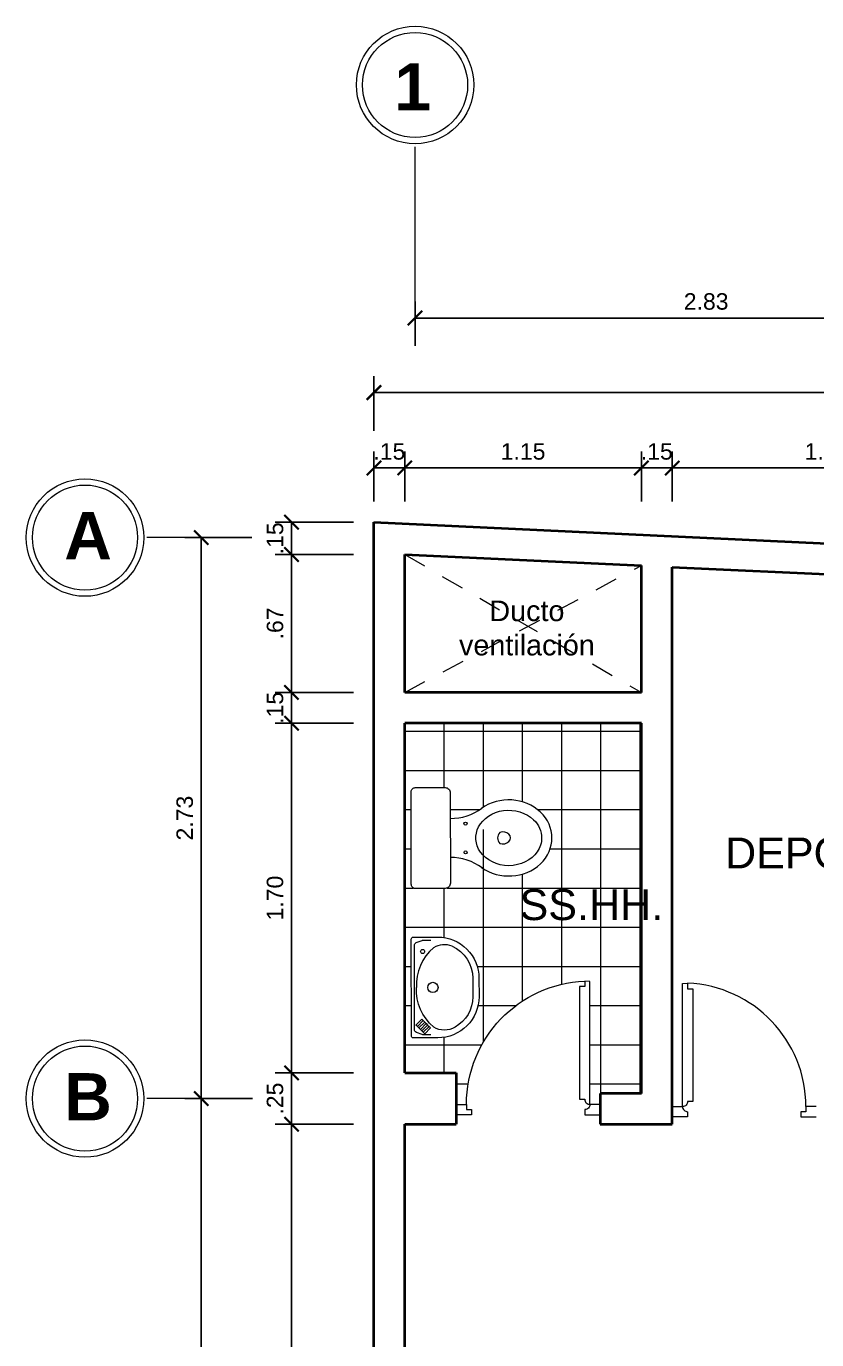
# Model space of a CAD drawing. Header units: millimetres. Extents: x 148 to 461, y 24 to 94.
# Drawn here: x 148.35 to 152.19, y 70.77 to 77.15 of the extents above; entities that cross this region are included whole.
import ezdxf

# ---------------------------------------------------------------- set-up
doc = ezdxf.new("R2010")
doc.units = ezdxf.units.MM
doc.header["$PDMODE"] = 32
doc.linetypes.add('HIDDEN2', pattern=[4.7625, 3.175, -1.5875])
doc.layers.get('0').update_dxf_attribs({"lineweight": 0})
doc.layers.get('Defpoints').update_dxf_attribs({"lineweight": 0})
for name, color, linetype, lineweight in [('A-Dims', 22, 'Continuous', 0), ('A-Hatch', 57, 'Continuous', 0), ('A-Text', 30, 'Continuous', 30), ('A-Wall', 153, 'Continuous', 40), ('P-SANIT', 43, 'Continuous', 0), ('proyecciones', 33, 'HIDDEN2', 0), ('puertas', 40, 'Continuous', 0)]:
    doc.layers.add(name, color=color, linetype=linetype, lineweight=lineweight)
doc.styles.add('ejes', font='swissel.ttf')
doc.dimstyles.new('DIM50', dxfattribs={"dimtxt": 0.08, "dimasz": 0.07, "dimexe": 0.08, "dimexo": 0.1, "dimgap": 0.04, "dimtad": 2, "dimzin": 4, "dimdsep": 46, "dimtxsty": 'ejes', "dimblk": 'ARCHTICK', "dimcen": 0.05, "dimadec": 0, "dimazin": 0, "dimtfac": 1, "dimtix": 1, "dimtmove": 0, "dimatfit": 3, "dimfxl": 0.08, "dimarcsym": 0})

# ---------------------------------------------------------------- blocks, each defined once
blk = doc.blocks.new('0D02D')
at = {"layer": 'P-SANIT'}
blk.add_lwpolyline([(0, -0.225), (0, 0.225, -0.414214), (0.02, 0.245), (0.165, 0.245, -0.414214), (0.19, 0.22), (0.19, -0.22, -0.414214), (0.165, -0.245), (0.02, -0.245, -0.414214)], format="xyb", close=True, dxfattribs=at)
for centre in [(0.264, 0.07), (0.264, -0.07)]:
    blk.add_circle(centre, 0.0075, dxfattribs=at)
for centre, radius, start, end in [((0.1937, 0.3446), 0.2496, 269.14599, 307.05921), ((0.457, 0), 0.0372, 134.72312, 225.27688), ((0.1937, -0.3446), 0.2496, 52.94079, 90.85401)]:
    blk.add_arc(centre, radius, start, end, dxfattribs=at)
for centre, major_axis, ratio, start_param, end_param in [((0.474, 0), (0.21, 0), 0.880952, 4.03357, 8.5328), ((0.446, 0), (-0.0364, 0), 0.800032, 1.138877, 5.144308)]:
    blk.add_ellipse(centre, major_axis=major_axis, ratio=ratio, start_param=start_param, end_param=end_param, dxfattribs=at)
blk.add_open_spline([(0.634, 0), (0.634, 0.0316), (0.6204, 0.0636), (0.5599, 0.1221), (0.5025, 0.1406), (0.395, 0.126), (0.3484, 0.0938), (0.307, 0.015), (0.3099, -0.0307), (0.3633, -0.1073), (0.4178, -0.1351), (0.5308, -0.1349), (0.5852, -0.1069), (0.6267, -0.0469), (0.634, -0.0234), (0.634, 0)], degree=3, knots=[0, 0, 0, 0, 0.739089, 0.739089, 1.723657, 1.723657, 2.708224, 2.708224, 3.692791, 3.692791, 4.714314, 4.714314, 5.735837, 5.735837, 6.283185, 6.283185, 6.283185, 6.283185], dxfattribs=at)
blk = doc.blocks.new('0D42D')
at = {"layer": 'P-SANIT'}
blk.add_lwpolyline([(0, -0.235), (0, 0.235, -0.414214), (0.01, 0.245), (0.129, 0.245, -0.414214), (0.329, 0.045), (0.329, -0.045, -0.414214), (0.129, -0.245), (0.01, -0.245, -0.414214)], format="xyb", close=True, dxfattribs=at)
for points in [[(0.095, -0.23), (0.0578, -0.23, -0.091972), (0.0524, -0.229), (0.0246, -0.2183, -0.310416), (0.015, -0.2043), (0.015, 0.2043, -0.310416), (0.0246, 0.2183), (0.0524, 0.229, -0.091972), (0.0578, 0.23), (0.095, 0.23)], [(0.198, 0.2004, 0.236842), (0.1087, 0.1932, 0.231608), (0.025, 0)], [(0.198, 0.2004, -0.296459), (0.299, 0.045), (0.299, -0.045, -0.270992), (0.2123, -0.1932, -0.270992)], [(0.2123, -0.1932, -0.27968), (0.1087, -0.1932, -0.231608), (0.025, 0)]]:
    blk.add_lwpolyline(points, format="xyb", dxfattribs=at)
for points in [[(0.0226, -0.1825), (0.0509, -0.1542), (0.058, -0.1613), (0.0297, -0.1896)], [(0.0297, -0.1896), (0.058, -0.1613), (0.065, -0.1684), (0.0368, -0.1967)], [(0.0368, -0.1967), (0.065, -0.1684), (0.0721, -0.1755), (0.0438, -0.2037)], [(0.0438, -0.2037), (0.0721, -0.1755), (0.0792, -0.1825), (0.0509, -0.2108)], [(0.0509, -0.2108), (0.0792, -0.1825), (0.0863, -0.1896), (0.058, -0.2179)], [(0.058, -0.2179), (0.0863, -0.1896), (0.0933, -0.1967), (0.065, -0.2249)]]:
    blk.add_lwpolyline(points, close=True, dxfattribs=at)
for centre, radius in [((0.055, 0.175), 0.01), ((0.105, 0), 0.025)]:
    blk.add_circle(centre, radius, dxfattribs=at)
blk = doc.blocks.new('P70')
at = {"ltscale": 0.75}
blk.add_lwpolyline([(0.05, 0.025), (0.05, 0.6229), (0.075, 0.6245), (0.075, 0.5979), (0.1, 0.5979), (0.1, 0.05), (0.075, 0.05, -0.414214)], format="xyb", close=True, dxfattribs=at)
blk.add_lwpolyline([(0, 0.025), (0.05, 0.025, 0.414214), (0.075, 0), (0.075, -0.025), (0, -0.025)], format="xyb", dxfattribs=at)
blk.add_lwpolyline([(0.7, 0.025), (0.65, 0.025), (0.65, 0), (0.625, 0), (0.625, -0.025), (0.7, -0.025)], dxfattribs=at)
at = {"color": 9, "ltscale": 0.75}
blk.add_arc((0.05, 0.025), 0.6, 0, 87.61198, dxfattribs=at)
at = {"flags": 3}
blk.add_attdef('COCO', (0, 0), '', height=0.1, dxfattribs=at)
blk = doc.blocks.new('_ArchTick')
at = {"color": 0, "linetype": 'ByBlock', "const_width": 0.15}
blk.add_lwpolyline([(-0.5, -0.5), (0.5, 0.5)], dxfattribs=at)
blk = doc.blocks.new('*D177')
at = {"layer": 'A-Dims', "color": 0, "lineweight": -2}
for p, q in [((150.0403, 74.8403), (150.0403, 75.0836)), ((150.1903, 74.8403), (150.1903, 75.0836)), ((150.0403, 75.0036), (150.1903, 75.0036))]:
    blk.add_line(p, q, dxfattribs=at)
at = {"layer": 'Defpoints', "color": 0}
for p in [(150.1903, 75.0036), (150.0403, 74.7403), (150.1903, 74.7403)]:
    blk.add_point(p, dxfattribs=at)
at = {"layer": 'A-Dims', "color": 0, "lineweight": -2, "xscale": 0.07, "yscale": 0.07, "zscale": 0.07}
blk.add_blockref('_ArchTick', (150.0403, 75.0036), dxfattribs=at)
at = {"layer": 'A-Dims', "color": 0, "lineweight": -2, "xscale": 0.07, "yscale": 0.07, "zscale": 0.07, "rotation": 180}
blk.add_blockref('_ArchTick', (150.1903, 75.0036), dxfattribs=at)
at = {"layer": 'A-Dims', "color": 0, "insert": (150.1153, 75.0836), "char_height": 0.08, "attachment_point": 5, "style": 'ejes'}
blk.add_mtext('.15', dxfattribs=at)
blk = doc.blocks.new('*D178')
at = {"layer": 'A-Dims', "color": 0, "lineweight": -2}
for p, q in [((150.1903, 74.8403), (150.1903, 75.0836)), ((151.3403, 74.8403), (151.3403, 75.0836)), ((151.3403, 75.0036), (150.1903, 75.0036))]:
    blk.add_line(p, q, dxfattribs=at)
at = {"layer": 'Defpoints', "color": 0}
for p in [(150.1903, 75.0036), (150.1903, 74.7403), (151.3403, 74.7403)]:
    blk.add_point(p, dxfattribs=at)
at = {"layer": 'A-Dims', "color": 0, "lineweight": -2, "xscale": 0.07, "yscale": 0.07, "zscale": 0.07, "rotation": 180}
blk.add_blockref('_ArchTick', (150.1903, 75.0036), dxfattribs=at)
at = {"layer": 'A-Dims', "color": 0, "lineweight": -2, "xscale": 0.07, "yscale": 0.07, "zscale": 0.07}
blk.add_blockref('_ArchTick', (151.3403, 75.0036), dxfattribs=at)
at = {"layer": 'A-Dims', "color": 0, "insert": (150.7653, 75.0836), "char_height": 0.08, "attachment_point": 5, "style": 'ejes'}
blk.add_mtext('1.15', dxfattribs=at)
blk = doc.blocks.new('*D179')
at = {"layer": 'A-Dims', "color": 0, "lineweight": -2}
for p, q in [((151.3403, 74.8403), (151.3403, 75.0836)), ((151.4903, 74.8403), (151.4903, 75.0836)), ((151.4903, 75.0036), (151.3403, 75.0036))]:
    blk.add_line(p, q, dxfattribs=at)
at = {"layer": 'Defpoints', "color": 0}
for p in [(151.3403, 75.0036), (151.3403, 74.7403), (151.4903, 74.7403)]:
    blk.add_point(p, dxfattribs=at)
at = {"layer": 'A-Dims', "color": 0, "lineweight": -2, "xscale": 0.07, "yscale": 0.07, "zscale": 0.07}
blk.add_blockref('_ArchTick', (151.3403, 75.0036), dxfattribs=at)
at = {"layer": 'A-Dims', "color": 0, "lineweight": -2, "xscale": 0.07, "yscale": 0.07, "zscale": 0.07, "rotation": 180}
blk.add_blockref('_ArchTick', (151.4903, 75.0036), dxfattribs=at)
at = {"layer": 'A-Dims', "color": 0, "insert": (151.4153, 75.0836), "char_height": 0.08, "attachment_point": 5, "style": 'ejes'}
blk.add_mtext('.15', dxfattribs=at)
blk = doc.blocks.new('*D180')
at = {"layer": 'A-Dims', "color": 0, "lineweight": -2}
for p, q in [((151.4903, 74.8403), (151.4903, 75.0836)), ((152.9953, 74.8403), (152.9953, 75.0836)), ((152.9953, 75.0036), (151.4903, 75.0036))]:
    blk.add_line(p, q, dxfattribs=at)
at = {"layer": 'Defpoints', "color": 0}
for p in [(151.4903, 75.0036), (151.4903, 74.7403), (152.9953, 74.7403)]:
    blk.add_point(p, dxfattribs=at)
at = {"layer": 'A-Dims', "color": 0, "lineweight": -2, "xscale": 0.07, "yscale": 0.07, "zscale": 0.07, "rotation": 180}
blk.add_blockref('_ArchTick', (151.4903, 75.0036), dxfattribs=at)
at = {"layer": 'A-Dims', "color": 0, "lineweight": -2, "xscale": 0.07, "yscale": 0.07, "zscale": 0.07}
blk.add_blockref('_ArchTick', (152.9953, 75.0036), dxfattribs=at)
at = {"layer": 'A-Dims', "color": 0, "insert": (152.2428, 75.0836), "char_height": 0.08, "attachment_point": 5, "style": 'ejes'}
blk.add_mtext('1.51', dxfattribs=at)
blk = doc.blocks.new('*D186')
at = {"layer": 'A-Dims', "color": 0, "lineweight": -2}
for p, q in [((150.0403, 75.1836), (150.0403, 75.4502)), ((157.5003, 75.1836), (157.5003, 75.4502)), ((150.0403, 75.3702), (157.5003, 75.3702))]:
    blk.add_line(p, q, dxfattribs=at)
at = {"layer": 'Defpoints', "color": 0}
for p in [(157.5003, 75.3702), (150.0403, 75.0836), (157.5003, 75.0836)]:
    blk.add_point(p, dxfattribs=at)
at = {"layer": 'A-Dims', "color": 0, "lineweight": -2, "xscale": 0.07, "yscale": 0.07, "zscale": 0.07, "rotation": 180}
blk.add_blockref('_ArchTick', (150.0403, 75.3702), dxfattribs=at)
at = {"layer": 'A-Dims', "color": 0, "lineweight": -2, "xscale": 0.07, "yscale": 0.07, "zscale": 0.07}
blk.add_blockref('_ArchTick', (157.5003, 75.3702), dxfattribs=at)
at = {"layer": 'A-Dims', "color": 0, "insert": (153.7703, 75.4502), "char_height": 0.08, "attachment_point": 5, "style": 'ejes'}
blk.add_mtext('7.46', dxfattribs=at)
blk = doc.blocks.new('*D191')
at = {"layer": 'A-Dims', "color": 0, "lineweight": -2}
for p, q in [((149.9403, 71.8131), (149.5597, 71.8131)), ((149.6397, 71.8131), (149.6397, 69.1631)), ((149.9403, 69.1631), (149.5597, 69.1631))]:
    blk.add_line(p, q, dxfattribs=at)
at = {"layer": 'Defpoints', "color": 0}
for p in [(150.0403, 71.8131), (149.6397, 69.1631), (150.0403, 69.1631)]:
    blk.add_point(p, dxfattribs=at)
at = {"layer": 'A-Dims', "color": 0, "lineweight": -2, "xscale": 0.07, "yscale": 0.07, "zscale": 0.07}
for p, rotation in [((149.6397, 71.8131), 90), ((149.6397, 69.1631), 270)]:
    blk.add_blockref('_ArchTick', p, dxfattribs=dict(at, rotation=rotation))
at = {"layer": 'A-Dims', "color": 0, "insert": (149.5597, 70.4881), "char_height": 0.08, "attachment_point": 5, "rotation": 90, "style": 'ejes'}
blk.add_mtext('2.65', dxfattribs=at)
blk = doc.blocks.new('*D192')
at = {"layer": 'A-Dims', "color": 0, "lineweight": -2}
for p, q in [((149.9403, 72.0631), (149.5597, 72.0631)), ((149.6397, 72.0631), (149.6397, 71.8131)), ((149.9403, 71.8131), (149.5597, 71.8131))]:
    blk.add_line(p, q, dxfattribs=at)
at = {"layer": 'Defpoints', "color": 0}
for p in [(150.0403, 72.0631), (149.6397, 71.8131), (150.0403, 71.8131)]:
    blk.add_point(p, dxfattribs=at)
at = {"layer": 'A-Dims', "color": 0, "lineweight": -2, "xscale": 0.07, "yscale": 0.07, "zscale": 0.07}
for p, rotation in [((149.6397, 72.0631), 90), ((149.6397, 71.8131), 270)]:
    blk.add_blockref('_ArchTick', p, dxfattribs=dict(at, rotation=rotation))
at = {"layer": 'A-Dims', "color": 0, "insert": (149.5597, 71.9381), "char_height": 0.08, "attachment_point": 5, "rotation": 90, "style": 'ejes'}
blk.add_mtext('.25', dxfattribs=at)
blk = doc.blocks.new('*D193')
at = {"layer": 'A-Dims', "color": 0, "lineweight": -2}
for p, q in [((149.9403, 73.7627), (149.5597, 73.7627)), ((149.6397, 73.7627), (149.6397, 72.0631)), ((149.9403, 72.0631), (149.5597, 72.0631))]:
    blk.add_line(p, q, dxfattribs=at)
at = {"layer": 'Defpoints', "color": 0}
for p in [(150.0403, 73.7627), (149.6397, 72.0631), (150.0403, 72.0631)]:
    blk.add_point(p, dxfattribs=at)
at = {"layer": 'A-Dims', "color": 0, "lineweight": -2, "xscale": 0.07, "yscale": 0.07, "zscale": 0.07}
for p, rotation in [((149.6397, 73.7627), 90), ((149.6397, 72.0631), 270)]:
    blk.add_blockref('_ArchTick', p, dxfattribs=dict(at, rotation=rotation))
at = {"layer": 'A-Dims', "color": 0, "insert": (149.5597, 72.9129), "char_height": 0.08, "attachment_point": 5, "rotation": 90, "style": 'ejes'}
blk.add_mtext('1.70', dxfattribs=at)
blk = doc.blocks.new('*D194')
at = {"layer": 'A-Dims', "color": 0, "lineweight": -2}
for p, q in [((149.9403, 73.9127), (149.5597, 73.9127)), ((149.6397, 73.9127), (149.6397, 73.7627)), ((149.9403, 73.7627), (149.5597, 73.7627))]:
    blk.add_line(p, q, dxfattribs=at)
at = {"layer": 'Defpoints', "color": 0}
for p in [(150.0403, 73.9127), (149.6397, 73.7627), (150.0403, 73.7627)]:
    blk.add_point(p, dxfattribs=at)
at = {"layer": 'A-Dims', "color": 0, "lineweight": -2, "xscale": 0.07, "yscale": 0.07, "zscale": 0.07}
for p, rotation in [((149.6397, 73.9127), 270), ((149.6397, 73.7627), 90)]:
    blk.add_blockref('_ArchTick', p, dxfattribs=dict(at, rotation=rotation))
at = {"layer": 'A-Dims', "color": 0, "insert": (149.5597, 73.8377), "char_height": 0.08, "attachment_point": 5, "rotation": 90, "style": 'ejes'}
blk.add_mtext('.15', dxfattribs=at)
blk = doc.blocks.new('*D195')
at = {"layer": 'A-Dims', "color": 0, "lineweight": -2}
for p, q in [((149.9403, 74.5831), (149.5597, 74.5831)), ((149.6397, 74.5831), (149.6397, 73.9127)), ((149.9403, 73.9127), (149.5597, 73.9127))]:
    blk.add_line(p, q, dxfattribs=at)
at = {"layer": 'Defpoints', "color": 0}
for p in [(150.0403, 74.5831), (149.6397, 73.9127), (150.0403, 73.9127)]:
    blk.add_point(p, dxfattribs=at)
at = {"layer": 'A-Dims', "color": 0, "lineweight": -2, "xscale": 0.07, "yscale": 0.07, "zscale": 0.07}
for p, rotation in [((149.6397, 74.5831), 90), ((149.6397, 73.9127), 270)]:
    blk.add_blockref('_ArchTick', p, dxfattribs=dict(at, rotation=rotation))
at = {"layer": 'A-Dims', "color": 0, "insert": (149.5597, 74.2479), "char_height": 0.08, "attachment_point": 5, "rotation": 90, "style": 'ejes'}
blk.add_mtext('.67', dxfattribs=at)
blk = doc.blocks.new('*D196')
at = {"layer": 'A-Dims', "color": 0, "lineweight": -2}
for p, q in [((149.9403, 74.7403), (149.5597, 74.7403)), ((149.6397, 74.7403), (149.6397, 74.5831)), ((149.9403, 74.5831), (149.5597, 74.5831))]:
    blk.add_line(p, q, dxfattribs=at)
at = {"layer": 'Defpoints', "color": 0}
for p in [(150.0403, 74.7403), (149.6397, 74.5831), (150.0403, 74.5831)]:
    blk.add_point(p, dxfattribs=at)
at = {"layer": 'A-Dims', "color": 0, "lineweight": -2, "xscale": 0.07, "yscale": 0.07, "zscale": 0.07}
for p, rotation in [((149.6397, 74.7403), 270), ((149.6397, 74.5831), 90)]:
    blk.add_blockref('_ArchTick', p, dxfattribs=dict(at, rotation=rotation))
at = {"layer": 'A-Dims', "color": 0, "insert": (149.5597, 74.6617), "char_height": 0.08, "attachment_point": 5, "rotation": 90, "style": 'ejes'}
blk.add_mtext('.15', dxfattribs=at)
blk = doc.blocks.new('*D566')
at = {"layer": 'A-Dims', "color": 0, "lineweight": -2}
for p, q in [((149.4495, 71.9381), (149.1209, 71.9381)), ((149.2009, 71.9381), (149.2009, 69.0381)), ((149.4495, 69.0381), (149.1209, 69.0381))]:
    blk.add_line(p, q, dxfattribs=at)
at = {"layer": 'Defpoints', "color": 0}
for p in [(149.5495, 71.9381), (149.2009, 69.0381), (149.5495, 69.0381)]:
    blk.add_point(p, dxfattribs=at)
at = {"layer": 'A-Dims', "color": 0, "lineweight": -2, "xscale": 0.07, "yscale": 0.07, "zscale": 0.07}
for p, rotation in [((149.2009, 71.9381), 90), ((149.2009, 69.0381), 270)]:
    blk.add_blockref('_ArchTick', p, dxfattribs=dict(at, rotation=rotation))
at = {"layer": 'A-Dims', "color": 0, "insert": (149.1209, 70.4881), "char_height": 0.08, "attachment_point": 5, "rotation": 90, "style": 'ejes'}
blk.add_mtext('2.90', dxfattribs=at)
blk = doc.blocks.new('*D567')
at = {"layer": 'A-Dims', "color": 0, "lineweight": -2}
for p, q in [((149.4474, 74.6652), (149.1209, 74.6652)), ((149.2009, 74.6652), (149.2009, 71.9381)), ((149.4474, 71.9381), (149.1209, 71.9381))]:
    blk.add_line(p, q, dxfattribs=at)
at = {"layer": 'Defpoints', "color": 0}
for p in [(149.5474, 74.6652), (149.2009, 71.9381), (149.5474, 71.9381)]:
    blk.add_point(p, dxfattribs=at)
at = {"layer": 'A-Dims', "color": 0, "lineweight": -2, "xscale": 0.07, "yscale": 0.07, "zscale": 0.07}
for p, rotation in [((149.2009, 74.6652), 90), ((149.2009, 71.9381), 270)]:
    blk.add_blockref('_ArchTick', p, dxfattribs=dict(at, rotation=rotation))
at = {"layer": 'A-Dims', "color": 0, "insert": (149.1209, 73.3017), "char_height": 0.08, "attachment_point": 5, "rotation": 90, "style": 'ejes'}
blk.add_mtext('2.73', dxfattribs=at)
blk = doc.blocks.new('*D560')
at = {"layer": 'A-Dims', "color": 0, "lineweight": -2}
for p, q in [((150.2403, 75.5972), (150.2403, 75.8126)), ((153.0703, 75.5972), (153.0703, 75.8126)), ((150.2403, 75.7326), (153.0703, 75.7326))]:
    blk.add_line(p, q, dxfattribs=at)
at = {"layer": 'Defpoints', "color": 0}
for p in [(153.0703, 75.7326), (150.2403, 75.4972), (153.0703, 75.4972)]:
    blk.add_point(p, dxfattribs=at)
at = {"layer": 'A-Dims', "color": 0, "lineweight": -2, "xscale": 0.07, "yscale": 0.07, "zscale": 0.07, "rotation": 180}
blk.add_blockref('_ArchTick', (150.2403, 75.7326), dxfattribs=at)
at = {"layer": 'A-Dims', "color": 0, "lineweight": -2, "xscale": 0.07, "yscale": 0.07, "zscale": 0.07}
blk.add_blockref('_ArchTick', (153.0703, 75.7326), dxfattribs=at)
at = {"layer": 'A-Dims', "color": 0, "insert": (151.6553, 75.8126), "char_height": 0.08, "attachment_point": 5, "style": 'ejes'}
blk.add_mtext('2.83', dxfattribs=at)

msp = doc.modelspace()

# ---------------------------------------------------------------- hatches: boundary and pattern name
at = {"layer": 'A-Hatch'}
h = msp.add_hatch(dxfattribs=at)
h.set_pattern_fill('ANSI37,_O', color=256, scale=0.06, angle=45)
h.set_pattern_definition([(90, (-8.8765, 0), (-0.1905, 4e-17), []), (180, (-8.8765, 0), (-4e-17, -0.1905), [])])
edge = h.paths.add_edge_path(flags=16)
edge.add_ellipse((150.6956, 73.2052), major_axis=(0.21, 0.0002), ratio=0.880952, start_angle=231.80289, end_angle=488.19711, ccw=False)
edge.add_ellipse((150.6956, 73.2052), major_axis=(0.21, 0.0002), ratio=0.880952, start_angle=231.10655, end_angle=231.80289)
edge.add_arc((150.4157, 72.8603), 0.2496, 52.99966, 90.91287)
edge.add_line((150.4117, 73.1099), (150.4118, 72.9849))
edge.add_arc((150.3868, 72.9848), 0.025, -89.94114, 0.05886, ccw=False)
edge.add_line((150.3869, 72.9598), (150.2419, 72.9597))
edge.add_arc((150.2418, 72.9797), 0.02, 180.05886, 270.05886, ccw=False)
edge.add_line((150.2218, 72.9797), (150.2214, 73.4297))
edge.add_arc((150.2414, 73.4297), 0.02, 90.05886, 180.05886, ccw=False)
edge.add_line((150.2414, 73.4497), (150.3864, 73.4498))
edge.add_arc((150.3864, 73.4248), 0.025, 0.05886, 90.05886, ccw=False)
edge.add_line((150.4114, 73.4249), (150.4115, 73.2999))
edge.add_arc((150.415, 73.5495), 0.2496, 269.20486, 307.16886)
edge.add_ellipse((150.6956, 73.2052), major_axis=(0.21, 0.0002), ratio=0.880952, start_angle=488.19711, end_angle=488.89345, ccw=False)
edge = h.paths.add_edge_path(flags=0)
edge.add_spline(control_points=[(150.8556, 73.2053), (150.8556, 73.2369), (150.842, 73.2689), (150.7814, 73.3273), (150.7239, 73.3458), (150.6165, 73.3311), (150.5699, 73.2989), (150.5286, 73.22), (150.5315, 73.1743), (150.585, 73.0978), (150.6396, 73.07), (150.7526, 73.0703), (150.8069, 73.0984), (150.8483, 73.1584), (150.8556, 73.1819), (150.8556, 73.2053)], knot_values=[0, 0, 0, 0, 0.739089, 0.739089, 1.723657, 1.723657, 2.708224, 2.708224, 3.692791, 3.692791, 4.714314, 4.714314, 5.735837, 5.735837, 6.283185, 6.283185, 6.283185, 6.283185], degree=3, periodic=0)
edge = h.paths.add_edge_path(flags=0)
edge.add_arc((150.6786, 73.2051), 0.0372, 134.78198, 225.33575)
edge.add_ellipse((150.6676, 73.2051), major_axis=(0.0364, 0), ratio=0.800032, start_angle=245.25287, end_angle=474.74713)
h.paths.add_polyline_path([(150.5509, 72.5236), (150.551, 72.4336, -0.414214), (150.3512, 72.2334), (150.2322, 72.2332, -0.414214), (150.2222, 72.2432), (150.2218, 72.7132, -0.414214), (150.2317, 72.7232), (150.3507, 72.7234, -0.414214)], flags=16)
h.paths.add_polyline_path([(150.5209, 72.5235), (150.521, 72.4335, -0.270992), (150.4345, 72.2853, -0.279478), (150.331, 72.2851, -0.000112), (150.3309, 72.2852, -0.000076), (150.3309, 72.2852, -0.231608), (150.247, 72.4783, -0.231608), (150.3305, 72.6715, -0.236842), (150.4198, 72.6788, -0.296459)], flags=0)
h.paths.add_polyline_path([(150.4782, 73.1349, -1), (150.4932, 73.1349, -1)], flags=0)
h.paths.add_polyline_path([(150.478, 73.2749, -1), (150.493, 73.2749, -1)], flags=0)
h.paths.add_polyline_path([(150.2802, 72.2604), (150.2731, 72.2675), (150.266, 72.2745), (150.259, 72.2816), (150.2519, 72.2887), (150.2448, 72.2957), (150.2731, 72.324), (150.2801, 72.317), (150.2872, 72.3099), (150.2943, 72.3029), (150.3014, 72.2958), (150.3084, 72.2887), (150.3155, 72.2817), (150.2822, 72.2483), (150.2923, 72.2483)], flags=0)
h.paths.add_polyline_path([(150.352, 72.4783, -1), (150.302, 72.4783, -1)], flags=0)
h.paths.add_polyline_path([(150.2668, 72.6533, -1), (150.2868, 72.6533, -1)], flags=0)
edge = h.paths.add_edge_path()
edge.add_line((151.3403, 73.7627), (150.1903, 73.7627))
edge.add_line((150.1903, 73.7627), (150.1903, 72.0631))
edge.add_line((150.1903, 72.0631), (150.4403, 72.0631))
edge.add_line((150.4403, 72.0631), (150.4403, 71.9098))
edge.add_line((150.4403, 71.9098), (150.4903, 71.9098))
edge.add_arc((151.0903, 71.9098), 0.6, 92.38802, 180, ccw=False)
edge.add_line((151.0653, 72.5092), (151.0903, 72.5077))
edge.add_line((151.0903, 72.5077), (151.0903, 71.9098))
edge.add_line((151.0903, 71.9098), (151.1403, 71.9098))
edge.add_line((151.1403, 71.9098), (151.1403, 71.9631))
edge.add_line((151.1403, 71.9631), (151.3403, 71.9631))
edge.add_line((151.3403, 71.9631), (151.3403, 73.7627))

# ---------------------------------------------------------------- linework, layer by layer
at = {"layer": 'A-Dims'}
for p, q in [((150.2403, 75.8126), (150.2403, 76.5649)), ((149.1209, 74.6652), (148.9362, 74.6652)), ((149.1209, 71.9381), (148.9362, 71.9381))]:
    msp.add_line(p, q, dxfattribs=at)
for centre, radius in [((150.2403, 76.8654), 0.2854), ((150.2403, 76.8654), 0.2554), ((148.6357, 74.6652), 0.2854), ((148.6357, 74.6652), 0.2554), ((148.6357, 71.9381), 0.2854), ((148.6357, 71.9381), 0.2554)]:
    msp.add_circle(centre, radius, dxfattribs=at)
at = {"layer": 'A-Wall'}
for p, q in [((150.0403, 64.3903), (150.0403, 74.7403)), ((150.0403, 74.7403), (157.5003, 74.3903)), ((150.1903, 74.5831), (151.3403, 74.5292)), ((150.1903, 73.9127), (150.1903, 74.5831)), ((151.3403, 73.9127), (151.3403, 74.5292)), ((151.4903, 71.8131), (151.4903, 74.5221)), ((151.4903, 74.5221), (155.9503, 74.3129)), ((151.3403, 73.9127), (150.1903, 73.9127)), ((150.1903, 72.0631), (150.1903, 73.7627)), ((151.3403, 73.7627), (150.1903, 73.7627)), ((151.3403, 71.9631), (151.3403, 73.7627)), ((150.1903, 72.0631), (150.4403, 72.0631)), ((150.4403, 72.0631), (150.4403, 71.8131)), ((151.1403, 71.9631), (151.1403, 71.8131)), ((151.3403, 71.9631), (151.1403, 71.9631)), ((150.1903, 69.1631), (150.1903, 71.8131)), ((150.1903, 71.8131), (150.4403, 71.8131)), ((151.1403, 71.8131), (151.4903, 71.8131))]:
    msp.add_line(p, q, dxfattribs=at)
at = {"layer": 'proyecciones', "ltscale": 0.035}
for p, q in [((150.1903, 74.5831), (151.3403, 73.9127)), ((150.1903, 73.9127), (151.3403, 74.5292))]:
    msp.add_line(p, q, dxfattribs=at)

# ---------------------------------------------------------------- block references
at = {"layer": 'P-SANIT'}
for name, p, rotation in [('0D02D', (150.2216, 73.2047), 0.05886370839781458), ('0D42D', (150.222, 72.4782), 0.05886370839130079)]:
    msp.add_blockref(name, p, dxfattribs=dict(at, rotation=rotation))
at = {"layer": 'puertas', "xscale": -1}
msp.add_blockref('P70', (151.1403, 71.8848), dxfattribs=at)
at = {"layer": 'puertas'}
msp.add_blockref('P70', (151.4903, 71.8745), dxfattribs=at)

# ---------------------------------------------------------------- texts
at = {"layer": 'A-Dims', "char_height": 0.2295, "width": 0.94069}
for s, insert, attachment_point in [('{\\fArial|b1|i0|c0|p34;1}', (150.1395, 76.7418), 7), ('{\\fArial|b1|i0|c0|p34;A}', (148.5349, 74.7889), 1), ('{\\fArial|b1|i0|c0|p34;B}', (148.5349, 72.0617), 1)]:
    msp.add_mtext(s, dxfattribs=dict(at, insert=insert, attachment_point=attachment_point))
at = {"layer": 'A-Text', "attachment_point": 1}
for s, insert, char_height, width in [('\\pxqc;{\\fArial|b0|i0|c0|p34;\\PDucto\\Pventilación}', (150.045, 74.5259), 0.1, 1.477769), ('\\pxqc;{\\fArial|b0|i0|c0|p34;DEPOSITO}', (151.3278, 73.2071), 0.15, 1.921231), ('\\pxqc;{\\fArial|b0|i0|c0|p34;SS.HH.}', (150.1366, 72.9558), 0.15, 1.921231)]:
    msp.add_mtext(s, dxfattribs=dict(at, insert=insert, char_height=char_height, width=width))

# ---------------------------------------------------------------- dimensions: what is measured, and where the dimension line sits
at = {"layer": 'A-Dims'}
for base, p1, p2, picture, middle in [((153.0703, 75.7326), (150.2403, 75.4972), (153.0703, 75.4972), '*D560', (151.6553, 75.8126)), ((157.5003, 75.3702), (150.0403, 75.0836), (157.5003, 75.0836), '*D186', (153.7703, 75.4502)), ((150.1903, 75.0036), (150.0403, 74.7403), (150.1903, 74.7403), '*D177', (150.1153, 75.0836)), ((150.1903, 75.0036), (151.3403, 74.7403), (150.1903, 74.7403), '*D178', (150.7653, 75.0836)), ((151.3403, 75.0036), (151.4903, 74.7403), (151.3403, 74.7403), '*D179', (151.4153, 75.0836)), ((151.4902830965, 75.0036449095), (152.9952830965, 74.7403126344), (151.4902830965, 74.7403126344), '*D180', (152.2427830965, 75.0836449095))]:
    dim = msp.add_linear_dim(base=base, p1=p1, p2=p2, dimstyle='DIM50', dxfattribs=at)
    dim.commit()
    dim.dimension.update_dxf_attribs({"geometry": picture, "text_midpoint": middle})
dim = msp.add_linear_dim(base=(149.6397, 74.5831), p1=(150.0403, 74.7403), p2=(150.0403, 74.5831), angle=90, text='.15', dimstyle='DIM50', dxfattribs=at)
dim.commit()
dim.dimension.update_dxf_attribs({"geometry": '*D196', "text_midpoint": (149.5597, 74.6617)})
for base, p1, p2, picture, middle in [((149.2009, 71.9381), (149.5474, 74.6652), (149.5474, 71.9381), '*D567', (149.1209, 73.3017)), ((149.6397, 73.9127), (150.0403, 74.5831), (150.0403, 73.9127), '*D195', (149.5597, 74.2479)), ((149.6397, 73.7627), (150.0403, 73.9127), (150.0403, 73.7627), '*D194', (149.5597, 73.8377)), ((149.6397, 72.0631), (150.0403, 73.7627), (150.0403, 72.0631), '*D193', (149.5597, 72.9129)), ((149.6397, 71.8131), (150.0403, 72.0631), (150.0403, 71.8131), '*D192', (149.5597, 71.9381)), ((149.2009, 69.0381), (149.5495, 71.9381), (149.5495, 69.0381), '*D566', (149.1209, 70.4881)), ((149.6397, 69.1631), (150.0403, 71.8131), (150.0403, 69.1631), '*D191', (149.5597, 70.4881))]:
    dim = msp.add_linear_dim(base=base, p1=p1, p2=p2, angle=90, dimstyle='DIM50', dxfattribs=at)
    dim.commit()
    dim.dimension.update_dxf_attribs({"geometry": picture, "text_midpoint": middle})

doc.saveas('drawing.dxf')
